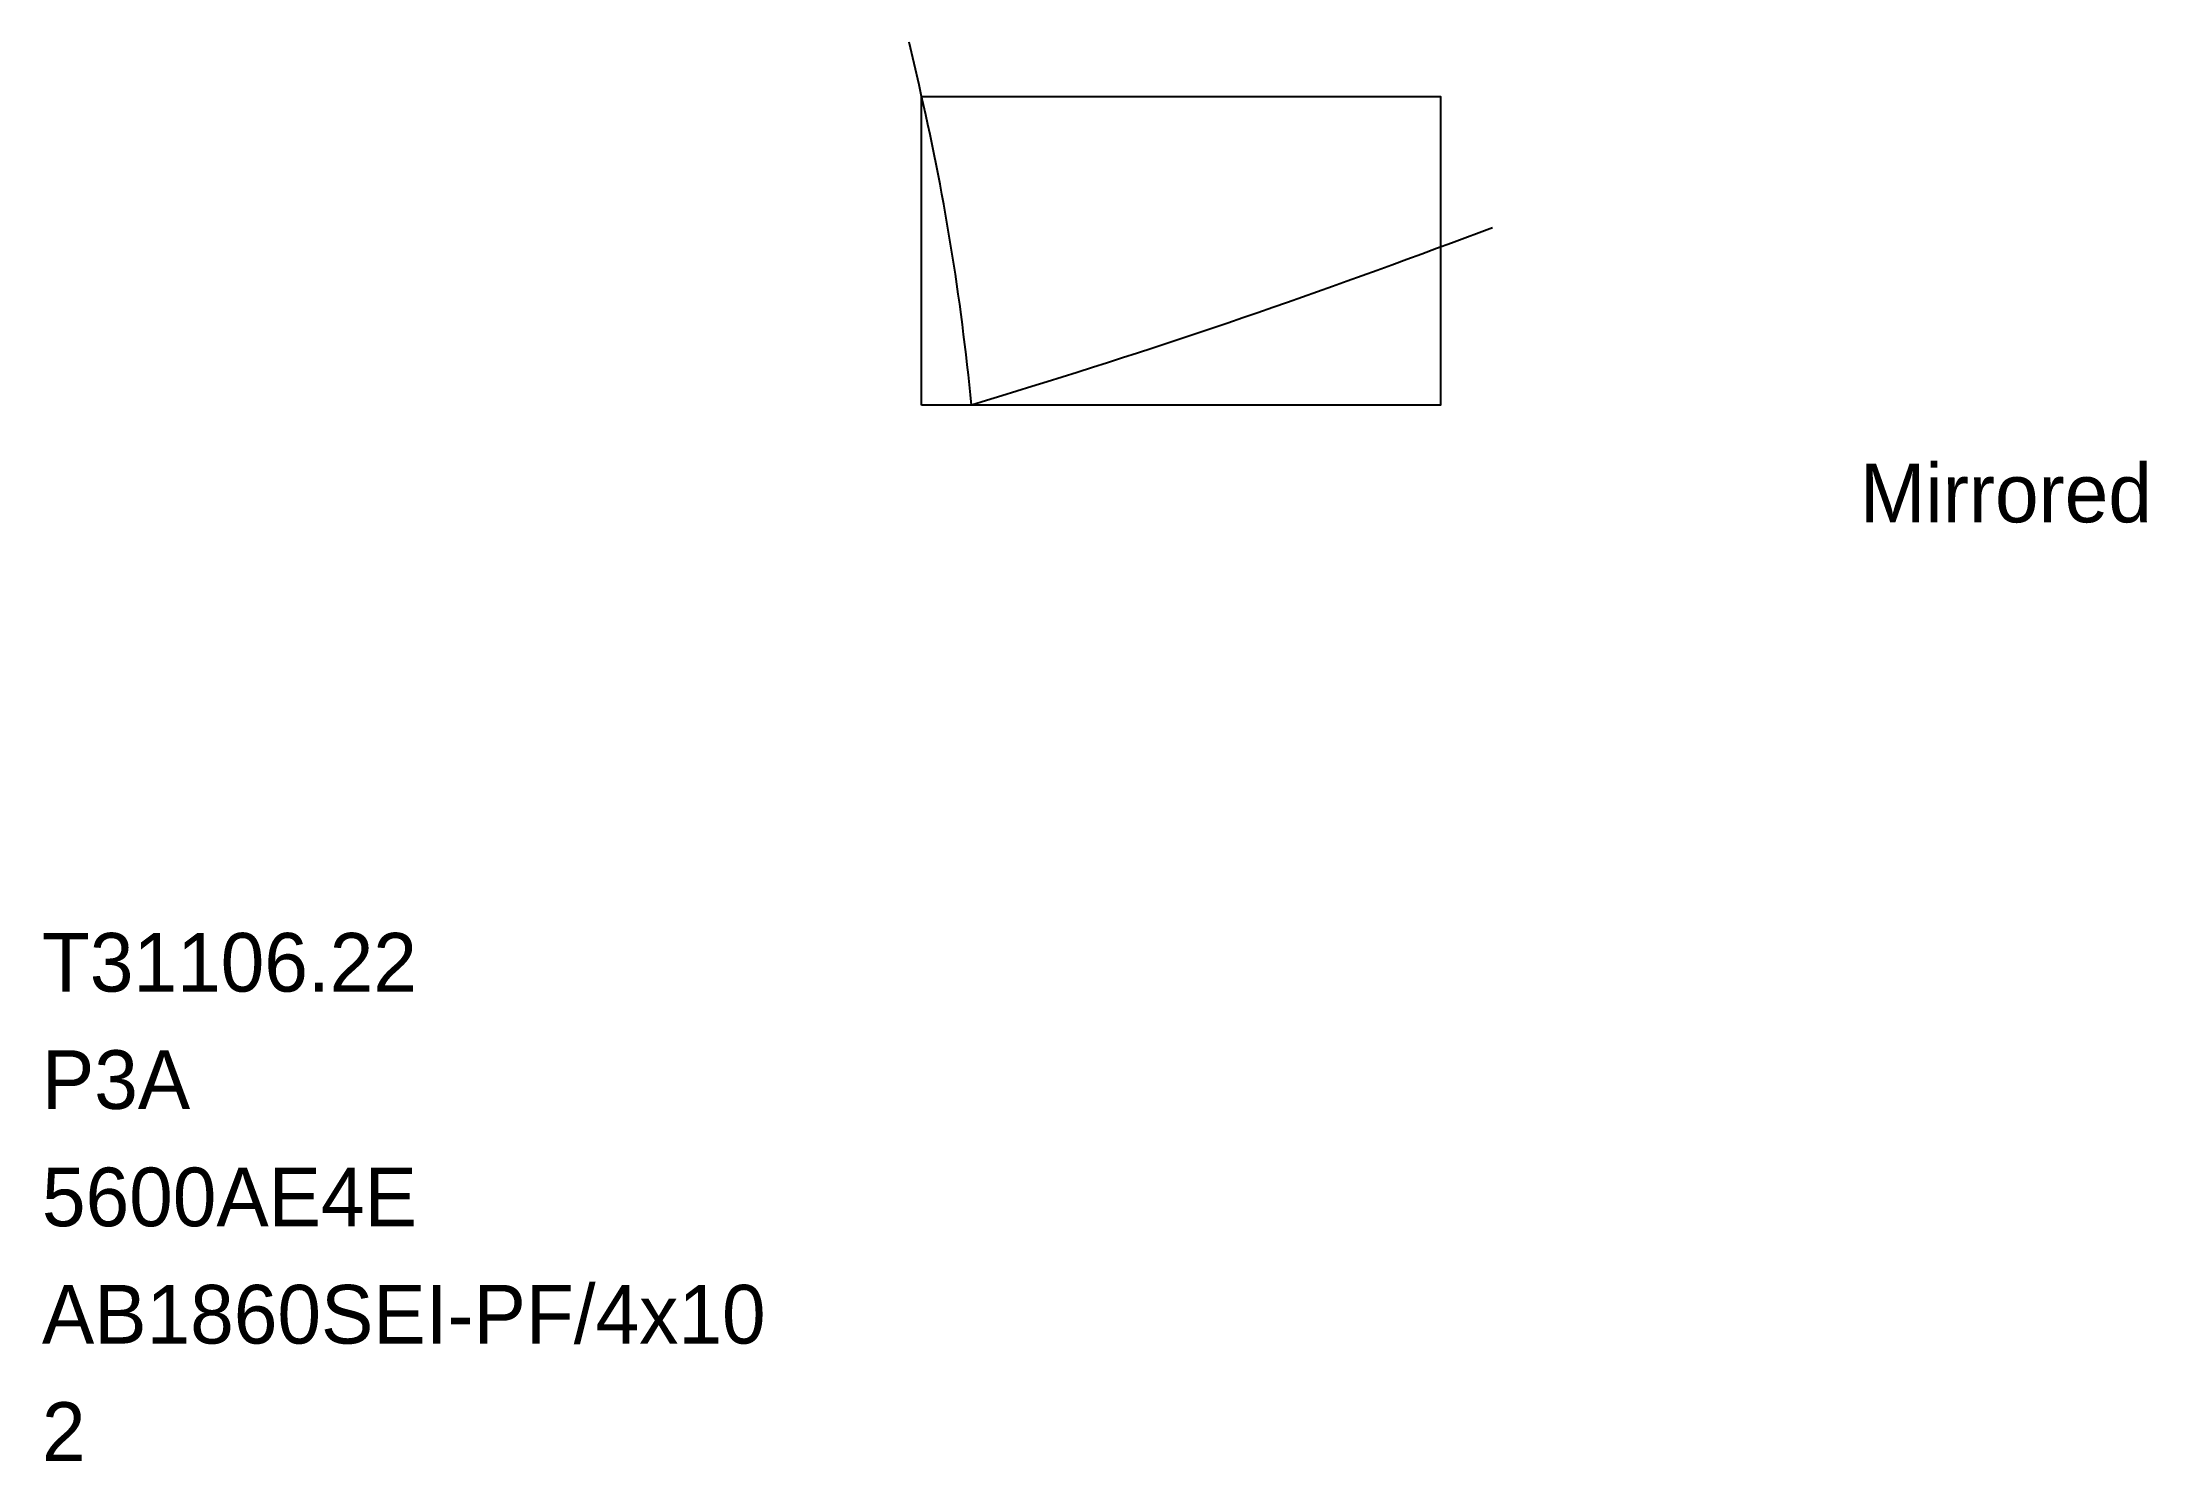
# Model space of a CAD drawing. Header units: metres. Extents: x -7.5 to 10.4, y -9 to 3.1.
import ezdxf

# ---------------------------------------------------------------- set-up
doc = ezdxf.new("R2010")
doc.units = ezdxf.units.M

msp = doc.modelspace()

# ---------------------------------------------------------------- linework, layer by layer
at = {"layer": 'BORDER_Z0P04', "color": 7}
msp.add_lwpolyline([(0, 0), (0, 2.6307), (4.4224, 2.6307), (4.4224, 0)], close=True, dxfattribs=at)
at = {"layer": 'ROUTE_Z0P25LT130RAMP', "color": 3}
msp.add_lwpolyline([(4.867485, 1.511648), (4.516077, 1.380738, -0.017006235), (0.424166, 0.000032, 0.033855083), (-0.022559, 2.728122), (-0.105987, 3.093724)], format="xyb", dxfattribs=at)

# ---------------------------------------------------------------- texts
at = {"layer": 'DESCRIPTION', "color": 1}
msp.add_text('P3A', height=0.5, dxfattribs=at).set_placement((-7.5, -6))
at = {"layer": 'FILENAME', "color": 1}
msp.add_text('5600AE4E', height=0.5, dxfattribs=at).set_placement((-7.5, -7))
at = {"layer": 'ITEMNUMBER', "color": 1}
msp.add_text('T31106.22', height=0.5, dxfattribs=at).set_placement((-7.5, -5))
at = {"layer": 'MATERIALNAME', "color": 1}
msp.add_text('AB1860SEI-PF/4x10', height=0.5, dxfattribs=at).set_placement((-7.5, -8))
at = {"layer": 'Qty', "color": 1}
msp.add_text('2', height=0.5, dxfattribs=at).set_placement((-7.5, -9))
at = {"layer": 'RUNFIELD', "color": 1}
msp.add_text('Mirrored', height=0.5, dxfattribs=at).set_placement((8, -1))

doc.saveas('drawing.dxf')
